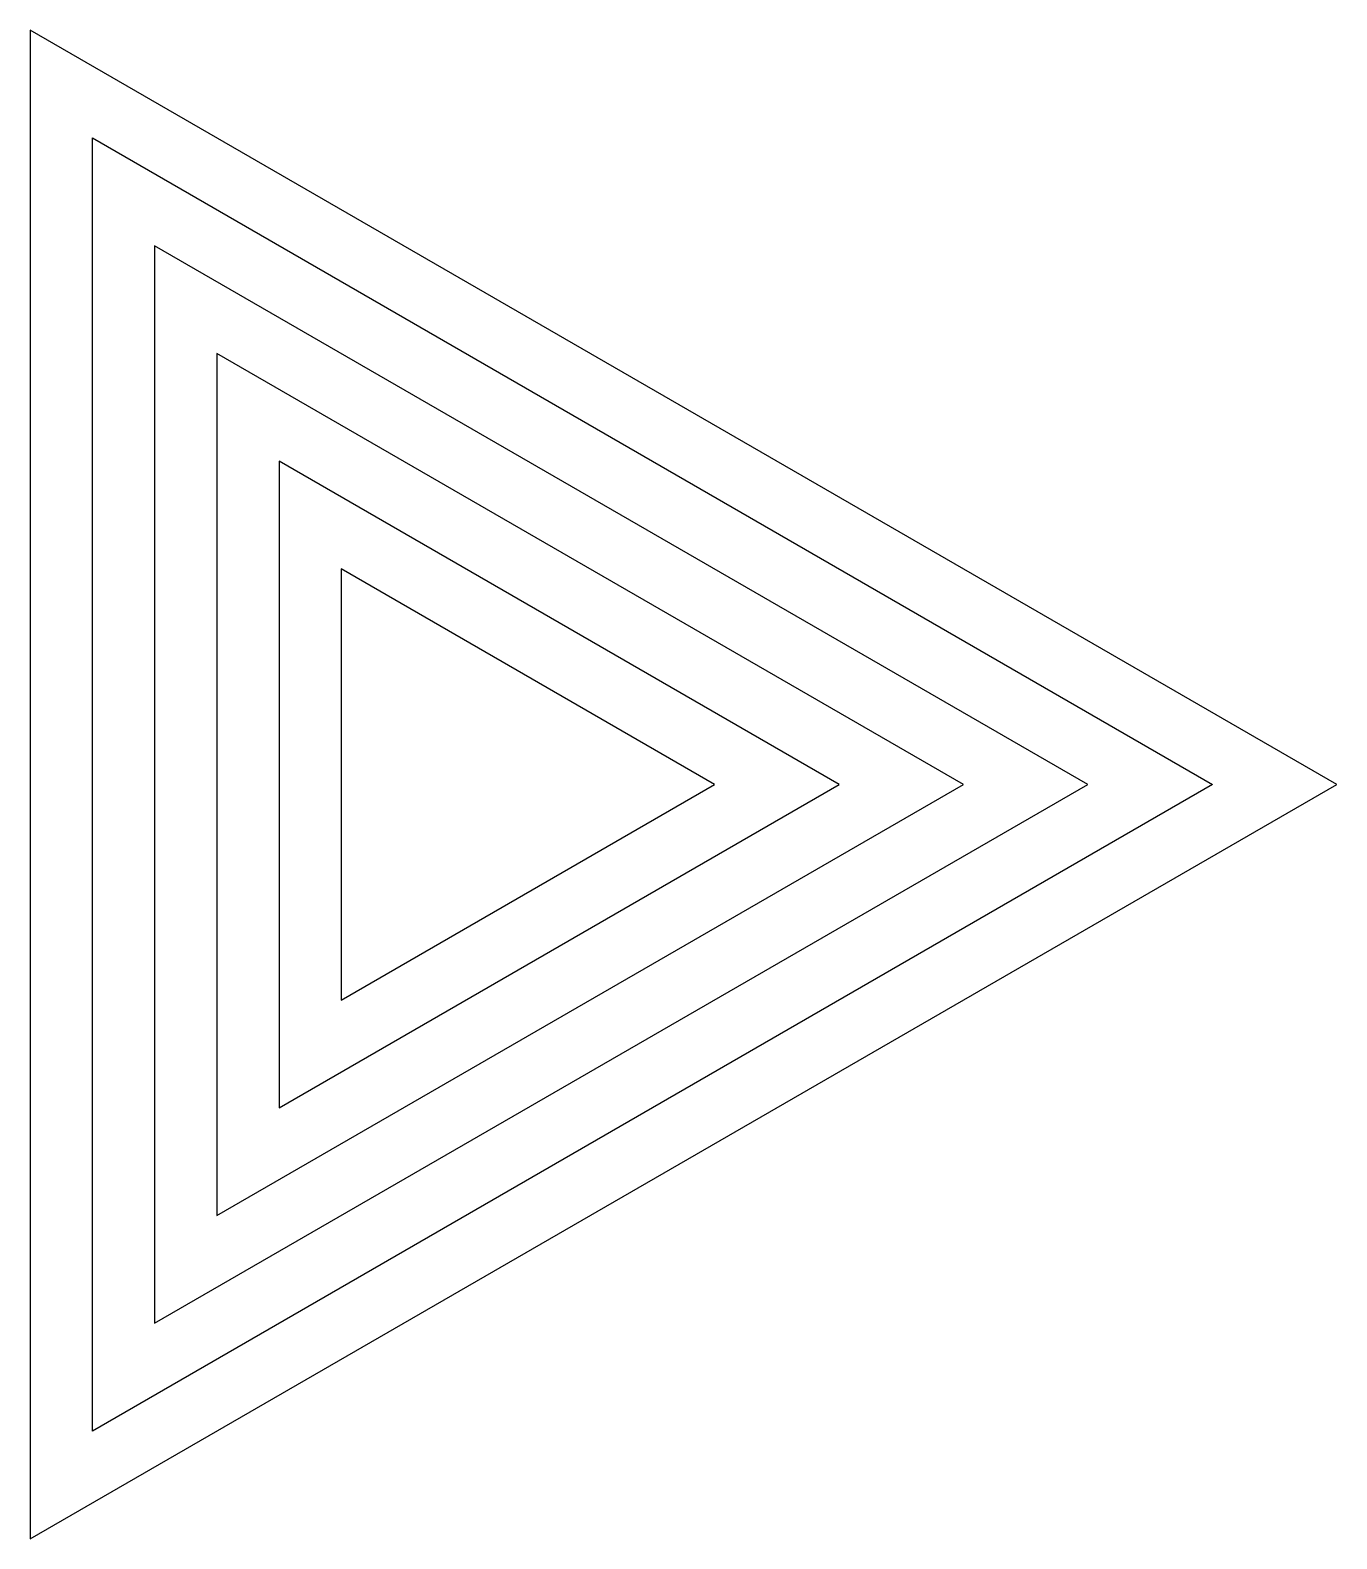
# Model space of a CAD drawing. Header units: metres. Extents: x -5.2 to 10.5, y -9.1 to 9.1.
import ezdxf

# ---------------------------------------------------------------- set-up
doc = ezdxf.new("R2010")
doc.units = ezdxf.units.M

msp = doc.modelspace()

# ---------------------------------------------------------------- linework, layer by layer
at = {"layer": 'Layer0'}
for p, q in [((10.5, 0), (-5.25, 9.093)), ((-5.25, 9.093), (-5.25, -9.093)), ((-4.5, -7.794), (-4.5, 7.794)), ((-4.5, 7.794), (9, 0)), ((7.5, 0), (-3.75, 6.495)), ((-3.75, 6.495), (-3.75, -6.495)), ((6, 0), (-3, 5.196)), ((-3, 5.196), (-3, -5.196)), ((-2.25, 3.897), (-2.25, -3.897)), ((4.5, 0), (-2.25, 3.897)), ((3, 0), (-1.5, 2.598)), ((-1.5, 2.598), (-1.5, -2.598)), ((9, 0), (-4.5, -7.794)), ((-5.25, -9.093), (10.5, 0)), ((-3.75, -6.495), (7.5, 0)), ((-3, -5.196), (6, 0)), ((-2.25, -3.897), (4.5, 0)), ((-1.5, -2.598), (3, 0))]:
    msp.add_line(p, q, dxfattribs=at)

doc.saveas('drawing.dxf')
